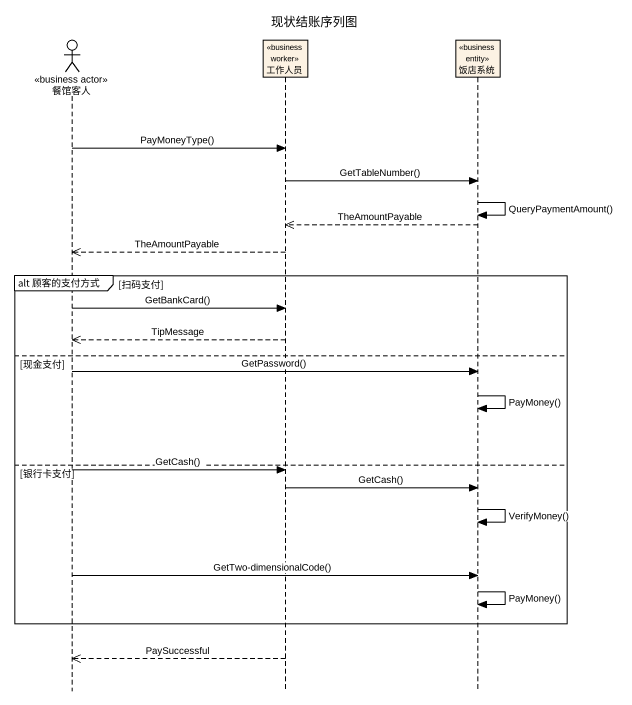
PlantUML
@startuml
title 现状结账序列图
hide footbox
actor 餐馆客人 <<business actor>>
participant 工作人员 <<business worker>>
participant 饭店系统 <<business entity>>

餐馆客人 -> 工作人员 : PayMoneyType()
工作人员 -> 饭店系统 : GetTableNumber()
饭店系统 -> 饭店系统 : QueryPaymentAmount()
饭店系统 -->> 工作人员 : TheAmountPayable
工作人员 -->> 餐馆客人 : TheAmountPayable
group alt 顾客的支付方式 [扫码支付]
  餐馆客人 -> 工作人员 : GetBankCard()
  工作人员 -->> 餐馆客人 : TipMessage
else 现金支付
  餐馆客人 -> 饭店系统 : GetPassword()
  饭店系统 -> 饭店系统 : PayMoney()
else 银行卡支付
  餐馆客人 -> 工作人员 : GetCash()
  工作人员 -> 饭店系统 : GetCash()
  饭店系统 -> 饭店系统 : VerifyMoney()
  餐馆客人 -> 饭店系统 : GetTwo-dimensionalCode()
  饭店系统 -> 饭店系统 : PayMoney()
end
工作人员 -->> 餐馆客人 : PaySuccessful
@enduml
